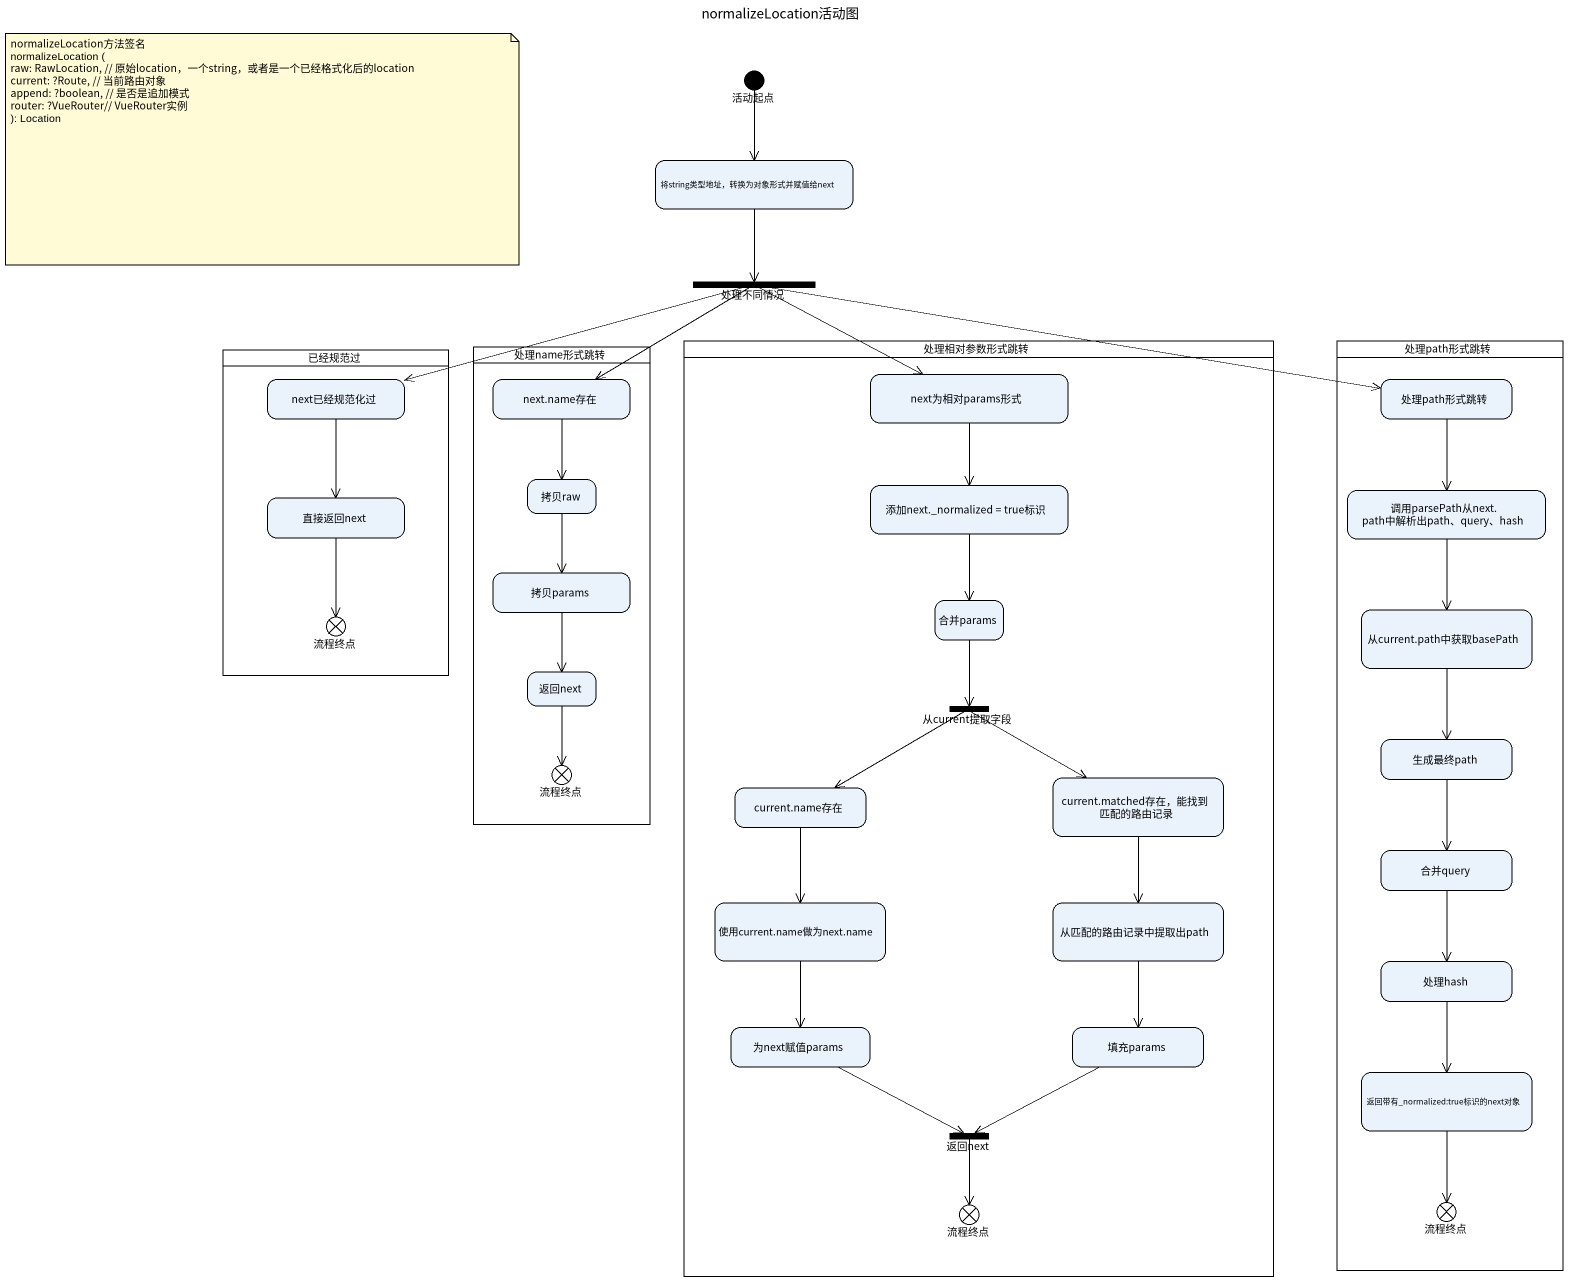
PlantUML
@startuml
title normalizeLocation活动图
hide empty description
state 活动起点 <<start>>
state "将string类型地址，转换为对象形式并赋值给next" as 将string类型地址_转换为对象形式并赋值给next
state 处理不同情况 <<fork>>
state 处理name形式跳转 <<partition>> {
  state "next.name存在" as next_name存在
  state 拷贝raw
  state 拷贝params
  state 返回next
  state "流程终点" as 流程终点_2 <<end>>
}
state 处理相对参数形式跳转 <<partition>> {
  state next为相对params形式
  state "添加next._normalized = true标识" as 添加next_normalized_true标识
  state 合并params
  state 从current提取字段 <<fork>>
  state "current.name存在" as current_name存在
  state "current.matched存在，能找到匹配的路由记录" as current_matched存在_能找到匹配的路由记录
  state "使用current.name做为next.name" as 使用current_name做为next_name
  state 从匹配的路由记录中提取出path
  state 为next赋值params
  state 填充params
  state "返回next" as 返回next_2 <<join>>
  state "流程终点" as 流程终点_3 <<end>>
}
state 处理path形式跳转 <<partition>> {
  state "处理path形式跳转" as 处理path形式跳转_2
  state "调用parsePath从next.path中解析出path、query、hash" as 调用parsePath从next
  state "从current.path中获取basePath" as 从current_path中获取basePath
  state 生成最终path
  state 合并query
  state 处理hash
  state "返回带有_normalized:true标识的next对象" as 返回带有_normalized
  state "流程终点" as 流程终点_4 <<end>>
}
state 已经规范过 <<partition>> {
  state next已经规范化过
  state 直接返回next
  state 流程终点 <<end>>
}
活动起点 --> 将string类型地址_转换为对象形式并赋值给next
将string类型地址_转换为对象形式并赋值给next --> 处理不同情况
处理不同情况 -left-> next已经规范化过
处理不同情况 -left-> next_name存在
处理不同情况 -right-> next为相对params形式
处理不同情况 -right-> 处理path形式跳转_2
next已经规范化过 --> 直接返回next
next_name存在 --> 拷贝raw
next为相对params形式 --> 添加next_normalized_true标识
处理path形式跳转_2 --> 调用parsePath从next
拷贝raw --> 拷贝params
直接返回next --> 流程终点
添加next_normalized_true标识 --> 合并params
调用parsePath从next --> 从current_path中获取basePath
拷贝params --> 返回next
合并params --> 从current提取字段
从current_path中获取basePath --> 生成最终path
返回next --> 流程终点_2
从current提取字段 -left-> current_name存在
从current提取字段 -right-> current_matched存在_能找到匹配的路由记录
生成最终path --> 合并query
current_name存在 --> 使用current_name做为next_name
current_matched存在_能找到匹配的路由记录 --> 从匹配的路由记录中提取出path
合并query --> 处理hash
使用current_name做为next_name --> 为next赋值params
从匹配的路由记录中提取出path --> 填充params
处理hash --> 返回带有_normalized
为next赋值params -right-> 返回next_2
填充params -left-> 返回next_2
返回带有_normalized --> 流程终点_4
返回next_2 --> 流程终点_3
note as N1
  normalizeLocation方法签名
  normalizeLocation (
  raw: RawLocation, // 原始location，一个string，或者是一个已经格式化后的location
  current: ?Route, // 当前路由对象
  append: ?boolean, // 是否是追加模式
  router: ?VueRouter// VueRouter实例
  ): Location
end note
@enduml
